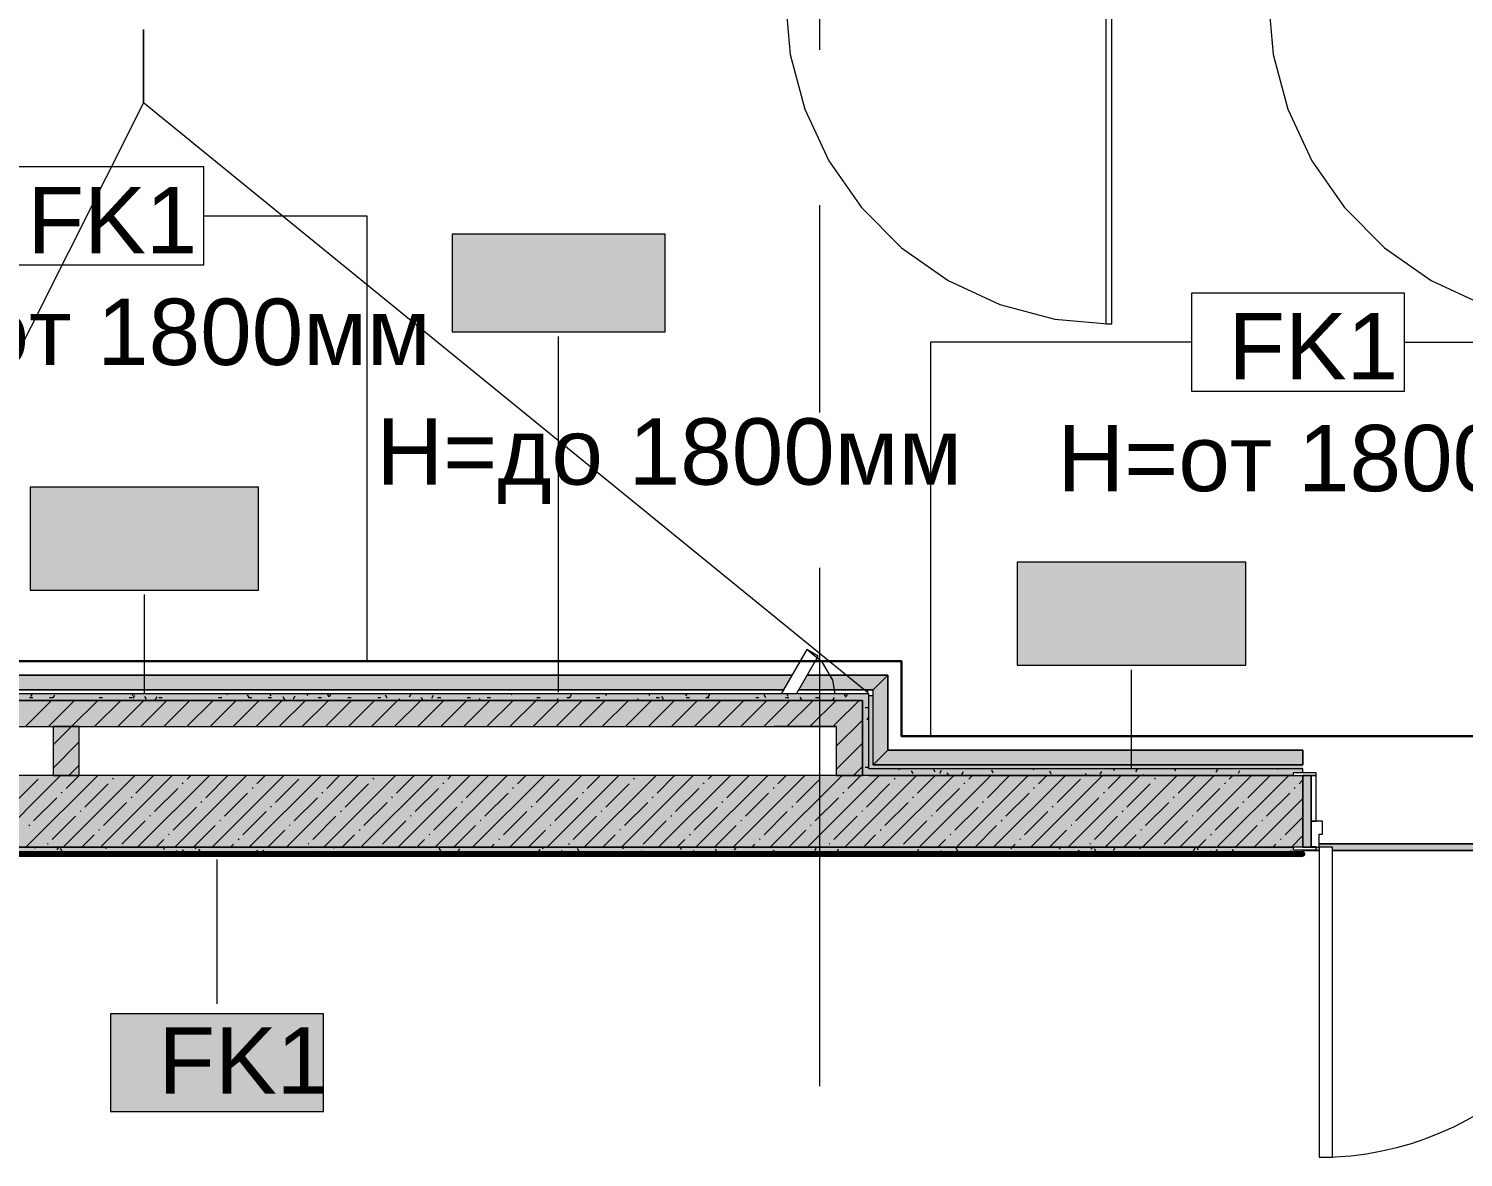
# Model space of a CAD drawing. Header units: millimetres. Extents: x -3817 to 677485, y -22715 to 103890.
# Drawn here: x 665611 to 670007, y 6106 to 9564 of the extents above; entities that cross this region are included whole.
import ezdxf

# ---------------------------------------------------------------- set-up
doc = ezdxf.new("R2010")
doc.units = ezdxf.units.MM
doc.layers.add('PDF _Геометрия', color=7, linetype='Continuous', true_color=0x1d1d1d)
doc.layers.add('PDF _Сплошная заливка', color=7, linetype='Continuous', true_color=0xffffff)
doc.layers.add('PDF _Текст', color=7, linetype='Continuous')
doc.styles.add('PDF GOST-Common', font='arial.ttf')

msp = doc.modelspace()

# ---------------------------------------------------------------- hatches: boundary and pattern name
at = {"layer": 'PDF _Сплошная заливка', "true_color": 0xd7cdc4, "transparency": 33554559}
h = msp.add_hatch(color=254, dxfattribs=at)
h.paths.add_polyline_path([(667905.5, 7538.4), (667924.2, 7538.4), (667950.2, 7583.4), (665213, 7583.4), (665168, 7538.4), (665276.1, 7538.4)], flags=0)
h.paths.add_polyline_path([(667970.4, 7538.4), (668198, 7538.4), (668243, 7583.4), (667996.4, 7583.4)], flags=0)
at = {"layer": 'PDF _Сплошная заливка', "transparency": 33554559}
for points in [[(668165.5, 7505.9), (668185.5, 7505.9), (668185.5, 7525.9), (665155.5, 7525.9), (665155.5, 7505.9), (668145.6, 7505.9)], [(665276.1, 7425.9), (668085.5, 7425.9), (668085.5, 7505.9), (665135.5, 7505.9), (665135.5, 7425.9)], [(668165.5, 7275.9), (668165.5, 7505.9), (668085.5, 7505.9), (668085.5, 7275.9), (668145.6, 7275.9)], [(669515.5, 7055.9), (669540.5, 7055.9), (669540.5, 7275.9), (669515.5, 7275.9), (669515.5, 7060.5)]]:
    msp.add_hatch(color=256, dxfattribs=at).paths.add_polyline_path(points)
h = msp.add_hatch(color=256, dxfattribs=at)
h.paths.add_polyline_path([(664005.5, 7055.9), (669515.5, 7055.9), (669515.5, 7275.9), (664005.5, 7275.9), (664005.5, 7060.5)], flags=0)
h.paths.add_polyline_path([(670595.5, 7055.9), (671405.5, 7055.9), (671405.5, 7275.9), (670565.5, 7275.9), (670565.5, 7055.9)], flags=0)
h = msp.add_hatch(color=256, dxfattribs=at)
h.paths.add_polyline_path([(670595.5, 7275.9), (670875.5, 7275.9), (670875.5, 7295.9), (670565.5, 7295.9), (670565.5, 7283.9), (670595.5, 7283.9), (670595.5, 7277.9)], flags=0)
h.paths.add_polyline_path([(669485.5, 7275.9), (669485.5, 7283.9), (669515.5, 7283.9), (669515.5, 7295.9), (668185.5, 7295.9), (668185.5, 7275.9)], flags=0)
h = msp.add_hatch(color=256, dxfattribs=at)
h.paths.add_polyline_path([(663985.5, 7035.9), (669515.5, 7035.9), (669515.5, 7047.9), (669485.5, 7047.9), (669485.5, 7055.9), (663985.5, 7055.9)], flags=0)
h.paths.add_polyline_path([(671425.5, 7035.9), (671425.5, 7055.9), (670595.5, 7055.9), (670595.5, 7047.9), (670565.5, 7047.9), (670565.5, 7035.9), (671015.1, 7035.9)], flags=0)
at = {"layer": 'PDF _Сплошная заливка', "true_color": 0x494949, "transparency": 33554559}
h = msp.add_hatch(color=251, dxfattribs=at)
h.paths.add_polyline_path([(670505.5, 7045.9), (670505.5, 7065.9), (669565.5, 7065.9), (669565.5, 7055.9), (669605.5, 7055.9), (669605.5, 7045.9)], flags=0)
h.paths.add_polyline_path([(669555.5, 7045.9), (669565.5, 7045.9), (669565.5, 7055.9), (669555.5, 7055.9), (669555.5, 7047.9), (669540.5, 7045.9)], flags=0)

# ---------------------------------------------------------------- linework, layer by layer
at = {"layer": 'PDF _Геометрия', "color": 231, "lineweight": 30, "true_color": 0xff80c0}
msp.add_lwpolyline([(670735.5, 11755.9), (664205.5, 11755.9), (664205.5, 10055.9), (664435.5, 10055.9), (664435.5, 7825.9), (665255.5, 7825.9), (665255.5, 7625.9), (668285.5, 7625.9), (668285.5, 7395.9), (670735.5, 7395.9)], close=True, dxfattribs=at)
at = {"layer": 'PDF _Геометрия', "color": 253, "lineweight": 9, "true_color": 0xaaaaaa}
for points in [[(668035.5, 9499), (668035.5, 11086.5)], [(668035.5, 8387.8), (668035.5, 9022.8)], [(668035.5, 6324), (668035.5, 7911.5)], [(668081.9, 7525.9), (668074.6, 7567.4), (668043.4, 7621.6), (667995.5, 7661.7)]]:
    msp.add_lwpolyline(points, dxfattribs=at)
at = {"layer": 'PDF _Геометрия', "color": 9, "lineweight": 9, "true_color": 0xc0c0c0}
for points in [[(664235.5, 7705.9), (664085.5, 7705.9), (664085.5, 7625.9), (665055.5, 7625.9), (665055.5, 7275.9), (665135.5, 7275.9), (665135.5, 7425.9), (668085.5, 7425.9), (668085.5, 7275.9), (668165.5, 7275.9), (668165.5, 7505.9), (668085.5, 7505.9), (668165.5, 7505.9), (668165.5, 7275.9), (664085.5, 7275.9), (664085.5, 9935.9), (664085.5, 9855.9), (664235.5, 9855.9)], [(665765.5, 7275.9), (665765.5, 7425.9), (665685.5, 7425.9), (665685.5, 7275.9)]]:
    msp.add_lwpolyline(points, close=True, dxfattribs=at)
at = {"layer": 'PDF _Геометрия', "color": 7, "lineweight": 9}
for points in [[(667564.5, 9674.9), (667548.5, 9674.9), (667928.5, 9674.9), (667928.5, 9658.9), (667943.7, 9485.2), (667988.8, 9316.8), (668062.5, 9158.9), (668162.4, 9016.1), (668285.7, 8892.8), (668428.5, 8792.8), (668586.5, 8719.2), (668754.8, 8674), (668928.5, 8658.9), (668912.5, 8658.9), (668912.5, 9658.9), (668928.5, 9658.9), (668928.5, 8658.9)], [(669408.5, 9658.9), (669408.5, 9674.9), (669308.5, 9674.9), (669408.5, 9674.9), (669408.5, 9658.9), (669423.7, 9485.2), (669468.8, 9316.8), (669542.5, 9158.9), (669642.4, 9016.1), (669765.7, 8892.8), (669908.5, 8792.8), (670066.5, 8719.2), (670234.8, 8674), (670408.5, 8658.9), (670392.5, 8658.9), (670392.5, 9658.9), (670408.5, 9658.9), (670408.5, 8658.9)], [(665161, 7741.4), (665962.2, 9335.5), (665962.2, 9561.7), (665962.2, 9337.7), (668181, 7530.6)], [(666147.4, 8990.1), (666647.4, 8990.1), (666647.4, 7625.9)], [(667234.5, 7531.4), (667234.5, 8620.7)], [(669174, 8603.3), (668374, 8603.3), (668374, 7395.9)], [(669827.1, 8603.3), (670735.5, 8603.3)], [(665965.3, 7525.9), (665965.3, 7829.9)], [(665213, 7583.4), (667950.2, 7583.4), (665213, 7583.4), (665213, 7783.4)], [(665168, 7538.4), (667924.2, 7538.4), (665168, 7538.4), (665168, 7738.4)], [(668243, 7353.4), (669515.5, 7353.4), (668243, 7353.4), (668243, 7583.4)], [(668990.1, 7295.9), (668990.1, 7599.9)], [(668181, 7538.4), (668181, 7525.9)], [(668185.5, 7520.9), (668198, 7520.9)], [(668198, 7308.4), (669515.5, 7308.4), (668198, 7308.4), (668198, 7538.4)], [(665155.5, 7505.9), (668085.5, 7505.9), (665155.5, 7505.9), (665135.5, 7505.9)], [(669515.5, 7308.4), (669515.5, 7353.4), (669515.5, 7308.4)], [(668185.5, 7275.9), (669485.5, 7275.9), (668185.5, 7275.9), (668165.5, 7275.9)], [(666187.6, 7018), (666187.6, 6576)]]:
    msp.add_lwpolyline(points, dxfattribs=at)
for points in [[(666147.4, 9140.1), (665494.2, 9140.1), (665494.2, 8840.1), (666147.4, 8840.1)], [(667561.1, 8934.6), (666907.9, 8934.6), (666907.9, 8634.6), (667561.1, 8634.6)], [(669827.1, 8753.3), (669174, 8753.3), (669174, 8453.3), (669827.1, 8453.3)], [(666315.3, 8159.5), (665615.3, 8159.5), (665615.3, 7843.8), (666315.3, 7843.8)], [(669340.1, 7929.5), (668640.1, 7929.5), (668640.1, 7613.8), (669340.1, 7613.8)], [(668243, 7583.4), (668243, 7353.4), (668198, 7308.4), (668198, 7538.4), (667970.4, 7538.4), (668198, 7538.4), (668243, 7583.4), (667996.4, 7583.4)], [(664005.5, 7055.9), (669485.5, 7055.9)], [(669515.5, 7045.9), (669565.5, 7045.9)], [(669565.5, 7065.9), (670505.5, 7065.9)], [(669605.5, 7045.9), (670505.5, 7045.9)], [(666514.2, 6545.9), (665861, 6545.9), (665861, 6245.9), (666514.2, 6245.9)]]:
    msp.add_lwpolyline(points, close=True, dxfattribs=at)
at = {"layer": 'PDF _Геометрия', "color": 231, "lineweight": 70, "true_color": 0xff80c0}
msp.add_lwpolyline([(663984.5, 8475.9), (663984.5, 7035.9), (663984.5, 7034.9), (669515.5, 7034.9), (669515.5, 7035.9), (663985.5, 7035.9), (663985.5, 7055.9)], dxfattribs=at)
at = {"layer": 'PDF _Геометрия', "color": 9, "lineweight": 9, "true_color": 0xc0c0c0}
for points in [[(669515.5, 7283.9), (669515.5, 7295.9), (668185.5, 7295.9), (668185.5, 7505.9), (668185.5, 7525.9), (665155.5, 7525.9), (665155.5, 7705.9), (665155.5, 7725.9), (664403.2, 7725.9)], [(668085.5, 7425.9), (667895.5, 7425.9)], [(669515.5, 7055.9), (669515.5, 7275.9)], [(663985.5, 7055.9), (663985.5, 7035.9), (669515.5, 7035.9), (669515.5, 7047.9)]]:
    msp.add_lwpolyline(points, dxfattribs=at)
at = {"layer": 'PDF _Геометрия', "color": 253, "lineweight": 13, "true_color": 0xaaaaaa}
msp.add_lwpolyline([(667963.2, 7525.9), (668030.1, 7641.7), (667995.5, 7661.7), (667917, 7525.9)], dxfattribs=at)
at = {"layer": 'PDF _Геометрия', "color": 253, "lineweight": 9, "true_color": 0x9b9b9b}
for points in [[(665621.3, 7525.9), (665616.3, 7517.3)], [(665689.4, 7521.9), (665684.3, 7513.2)], [(665930.5, 7520.6), (665927.4, 7525.9)], [(665935.1, 7520.8), (665930.1, 7512.1)], [(665972.1, 7509.4), (665967.1, 7518.1)], [(666219.6, 7525.9), (666217.4, 7522.1)], [(666244.3, 7525.8), (666244.2, 7525.9)], [(666285.9, 7514.6), (666280.9, 7523.3)], [(666353.9, 7518.7), (666349.8, 7525.9)], [(666426.6, 7518.6), (666421.5, 7509.9)], [(666465.9, 7525.9), (666463.2, 7521.1)], [(666531.6, 7515.7), (666526.6, 7524.4)], [(666536.2, 7525.7), (666531.2, 7517)], [(666709.3, 7512.7), (666704.3, 7521.4)], [(666782, 7524.6), (666776.9, 7515.9)], [(666850, 7520.5), (666845, 7511.8)], [(667091.1, 7522), (667088.9, 7525.9)], [(667273.4, 7522.4), (667268.4, 7513.7)], [(667310.6, 7525.9), (667310, 7524.8)], [(667381, 7525.9), (667378.1, 7520.8)], [(667514.6, 7520.1), (667511.2, 7525.9)], [(667556.2, 7508.9), (667551.2, 7517.6)], [(667627.4, 7525.9), (667623.8, 7519.7)], [(667696.9, 7524.3), (667691.8, 7515.6)], [(667828.3, 7525.3), (667828, 7525.9)], [(667870, 7514.1), (667864.9, 7522.8)], [(667938, 7518.2), (667933.6, 7525.9)], [(668115.7, 7515.2), (668110.7, 7523.9)], [(668120.1, 7525.9), (668115.3, 7517.5)], [(665613.5, 7514.7), (665623.5, 7514.7)], [(665674.4, 7514.7), (665684.5, 7514.7)], [(665826.8, 7514.7), (665836.9, 7514.7)], [(665918.3, 7514.7), (665928.3, 7514.7)], [(666003.1, 7516.7), (665998.1, 7508)], [(666009.7, 7514.7), (666019.8, 7514.7)], [(666192.6, 7514.7), (666202.7, 7514.7)], [(666284, 7514.7), (666294.1, 7514.7)], [(666345, 7514.7), (666355.1, 7514.7)], [(666384.9, 7507.5), (666384, 7505.9)], [(666395.6, 7507.5), (666390.5, 7516.2)], [(666497.4, 7514.7), (666507.5, 7514.7)], [(666588.8, 7514.7), (666598.9, 7514.7)], [(666630.7, 7506.4), (666630.4, 7505.9)], [(666680.3, 7514.7), (666690.3, 7514.7)], [(666748.5, 7505.9), (666745.9, 7510.3)], [(666818.9, 7505.9), (666814, 7514.4)], [(666863.2, 7514.7), (666873.2, 7514.7)], [(666954.6, 7514.7), (666964.7, 7514.7)], [(666994.8, 7505.9), (666991.7, 7511.4)], [(667015.6, 7514.7), (667025.6, 7514.7)], [(667168, 7514.7), (667178, 7514.7)], [(667170.8, 7505.9), (667169.4, 7508.4)], [(667231.8, 7511.2), (667228.7, 7505.9)], [(667259.4, 7514.7), (667269.5, 7514.7)], [(667350.8, 7514.7), (667360.9, 7514.7)], [(667477.5, 7510.1), (667475.1, 7505.9)], [(667533.7, 7514.7), (667543.8, 7514.7)], [(667545.6, 7506.1), (667545.5, 7505.9)], [(667625.2, 7514.7), (667635.2, 7514.7)], [(667686.1, 7514.7), (667696.2, 7514.7)], [(667838.5, 7514.7), (667848.6, 7514.7)], [(667930, 7514.7), (667940, 7514.7)], [(667979.6, 7507), (667974.6, 7515.7)], [(668021.4, 7514.7), (668031.5, 7514.7)], [(668078.7, 7515), (668073.6, 7506.3)], [(668173.8, 7484.2), (668183.9, 7484.2)], [(668184.3, 7454.1), (668179.2, 7445.4)], [(668173.8, 7301.3), (668183.9, 7301.3)], [(668279.3, 7292.9), (668277.5, 7295.9)], [(668320.9, 7281.7), (668315.9, 7290.4)], [(668388.9, 7285.8), (668383.9, 7294.5)], [(668406.6, 7290.5), (668401.6, 7281.8)], [(668429.9, 7275.9), (668425.5, 7283.4)], [(668474.6, 7286.4), (668469.6, 7277.7)], [(668566.6, 7282.8), (668561.6, 7291.5)], [(668691.2, 7295.9), (668688.9, 7291.9)], [(668744.3, 7279.8), (668739.3, 7288.5)], [(668781.8, 7275.9), (668780.9, 7277.4)], [(668852.2, 7275.9), (668849, 7281.5)], [(668856.4, 7277.2), (668855.7, 7275.9)], [(668898.1, 7288.3), (668893, 7279.6)], [(668937.6, 7295.9), (668934.7, 7290.8)], [(669007.7, 7295.4), (669002.7, 7286.7)], [(669028.2, 7275.9), (669026.7, 7278.5)], [(669102.2, 7276.1), (669102, 7275.9)], [(669126.1, 7289.1), (669122.2, 7295.9)], [(669253.5, 7294.3), (669248.4, 7285.6)], [(669321.5, 7290.2), (669316.5, 7281.5)], [(669439.9, 7294.3), (669439, 7295.9)], [(665631.5, 7055.9), (665629.3, 7052.2)], [(665671.7, 7054.4), (665670.9, 7055.9)], [(665701.9, 7055.9), (665697.4, 7048.1)], [(665713.3, 7043.3), (665708.3, 7052)], [(665752.8, 7035.9), (665749.9, 7040.8)], [(665796.8, 7037.5), (665795.9, 7035.9)], [(665849.4, 7051.4), (665846.8, 7055.9)], [(666027.1, 7048.4), (666022.8, 7055.9)], [(666068.7, 7037.3), (666063.7, 7046)], [(666084.2, 7047.6), (666079.2, 7038.8)], [(666124.2, 7055.9), (666120.8, 7050)], [(666136.8, 7041.4), (666131.7, 7050.1)], [(666175.1, 7035.9), (666173.4, 7038.9)], [(666314.5, 7038.4), (666309.4, 7047.1)], [(666329.9, 7046.5), (666324.9, 7037.8)], [(666398, 7042.4), (666394.2, 7035.9)], [(666491.9, 7035.9), (666487.1, 7044.1)], [(666546.5, 7055.9), (666544.3, 7051.9)], [(666597.5, 7035.9), (666596.8, 7037)], [(666643.7, 7041.3), (666640.6, 7035.9)], [(666711.7, 7037.2), (666711, 7035.9)], [(666832.3, 7055.8), (666832.3, 7055.9)], [(666874, 7044.7), (666868.9, 7053.4)], [(666931.1, 7051.3), (666926.1, 7042.6)], [(666968.9, 7055.9), (666967.7, 7053.8)], [(667135.2, 7039.1), (667133.3, 7035.9)], [(667176.8, 7050.3), (667171.8, 7041.5)], [(667187.7, 7049.8), (667184.3, 7055.9)], [(667244.9, 7046.2), (667239.8, 7037.5)], [(667255.8, 7053.9), (667254.7, 7055.9)], [(667297.4, 7042.8), (667292.4, 7051.5)], [(667336.6, 7035.9), (667334, 7040.3)], [(667391.2, 7055.9), (667391.1, 7055.7)], [(667433.5, 7050.9), (667430.6, 7055.9)], [(667490.6, 7045.1), (667485.6, 7036.4)], [(667558.6, 7041), (667555.7, 7035.9)], [(667611.2, 7047.9), (667606.6, 7055.9)], [(667652.8, 7036.8), (667647.8, 7045.5)], [(667720.9, 7040.9), (667715.8, 7049.6)], [(667758.9, 7035.9), (667757.5, 7038.4)], [(667778, 7055.1), (667772.9, 7046.4)], [(667898.6, 7037.9), (667893.5, 7046.6)], [(667982.1, 7042.9), (667978, 7035.9)], [(668023.7, 7054), (668018.7, 7045.3)], [(668075.7, 7035.9), (668071.2, 7043.6)], [(668091.7, 7050), (668086.7, 7041.2)], [(668181.3, 7035.9), (668180.9, 7036.5)], [(668337.5, 7048.9), (668332.4, 7040.2)], [(668405.5, 7044.8), (668400.5, 7036.1)], [(668416.4, 7055.3), (668416.1, 7055.9)], [(668458.1, 7044.1), (668453, 7052.9)], [(668623.1, 7055.9), (668619.8, 7050.2)], [(668771.8, 7049.3), (668768.1, 7055.9)], [(668828.9, 7046.7), (668823.9, 7038)], [(668839.9, 7053.4), (668838.4, 7055.9)], [(668869.4, 7055.9), (668865.5, 7049.1)], [(668881.5, 7042.2), (668876.5, 7051)], [(668920.4, 7035.9), (668918.1, 7039.8)], [(668938.6, 7053.7), (668933.6, 7045)], [(669017.6, 7050.4), (669014.4, 7055.9)], [(669184.3, 7052.7), (669179.3, 7043.9)], [(669195.3, 7047.4), (669190.4, 7055.9)], [(669236.9, 7036.3), (669231.9, 7045)], [(669252.4, 7048.6), (669247.3, 7039.9)], [(669304.9, 7040.4), (669299.9, 7049.1)], [(669342.7, 7035.9), (669341.5, 7037.9)], [(669467.8, 7055.9), (669466.7, 7054)], [(669482.6, 7037.4), (669477.6, 7046.1)]]:
    msp.add_lwpolyline(points, dxfattribs=at)
at = {"layer": 'PDF _Геометрия', "lineweight": 9}
for points in [[(665600.7, 7425.9), (665680.7, 7505.9)], [(665671.4, 7425.9), (665751.4, 7505.9)], [(665685.5, 7369.2), (665742.1, 7425.9), (665822.1, 7505.9)], [(665812.8, 7425.9), (665892.8, 7505.9)], [(665883.5, 7425.9), (665963.5, 7505.9)], [(665954.2, 7425.9), (666034.2, 7505.9)], [(666024.9, 7425.9), (666104.9, 7505.9)], [(666095.7, 7425.9), (666175.7, 7505.9)], [(666166.4, 7425.9), (666246.4, 7505.9)], [(666237.1, 7425.9), (666317.1, 7505.9)], [(666307.8, 7425.9), (666387.8, 7505.9)], [(666378.5, 7425.9), (666458.5, 7505.9)], [(666449.2, 7425.9), (666529.2, 7505.9)], [(666519.9, 7425.9), (666599.9, 7505.9)], [(666590.6, 7425.9), (666670.6, 7505.9)], [(666661.3, 7425.9), (666741.3, 7505.9)], [(666732.1, 7425.9), (666812.1, 7505.9)], [(666802.8, 7425.9), (666882.8, 7505.9)], [(666873.5, 7425.9), (666953.5, 7505.9)], [(666944.2, 7425.9), (667024.2, 7505.9)], [(667014.9, 7425.9), (667094.9, 7505.9)], [(667085.6, 7425.9), (667165.6, 7505.9)], [(667156.3, 7425.9), (667236.3, 7505.9)], [(667227, 7425.9), (667307, 7505.9)], [(667297.7, 7425.9), (667377.7, 7505.9)], [(667368.4, 7425.9), (667448.4, 7505.9)], [(667439.2, 7425.9), (667519.2, 7505.9)], [(667509.9, 7425.9), (667589.9, 7505.9)], [(667580.6, 7425.9), (667660.6, 7505.9)], [(667651.3, 7425.9), (667731.3, 7505.9)], [(667722, 7425.9), (667802, 7505.9)], [(667792.7, 7425.9), (667872.7, 7505.9)], [(667863.4, 7425.9), (667943.4, 7505.9)], [(667934.1, 7425.9), (668014.1, 7505.9)], [(668004.8, 7425.9), (668084.8, 7505.9)], [(668075.6, 7425.9), (668085.5, 7435.8), (668155.6, 7505.9)], [(668085.5, 7365.1), (668165.5, 7445.1)], [(665685.5, 7298.5), (665765.5, 7378.5)], [(668085.5, 7294.4), (668165.5, 7374.4)], [(665733.5, 7275.9), (665765.5, 7307.8)], [(668137.7, 7275.9), (668165.5, 7303.6)], [(665488.2, 7055.9), (665708.2, 7275.9)], [(665568.7, 7193.4), (665640, 7264.7)], [(665602.3, 7055.9), (665822.3, 7275.9)], [(665716.3, 7055.9), (665936.3, 7275.9)], [(665725.6, 7236.2), (665765.2, 7275.9)], [(665830.4, 7055.9), (666050.4, 7275.9)], [(665868.1, 7264.7), (665870.5, 7267.1)], [(665939.4, 7221.9), (665993.3, 7275.9)], [(665944.4, 7055.9), (666164.4, 7275.9)], [(666058.5, 7055.9), (666278.5, 7275.9)], [(666096.2, 7264.7), (666107.4, 7275.9)], [(666153.2, 7207.7), (666221.4, 7275.9)], [(666172.5, 7055.9), (666392.5, 7275.9)], [(666286.6, 7055.9), (666506.6, 7275.9)], [(666310.1, 7250.4), (666335.5, 7275.9)], [(666367.1, 7193.4), (666438.4, 7264.7)], [(666400.6, 7055.9), (666620.6, 7275.9)], [(666514.7, 7055.9), (666734.7, 7275.9)], [(666523.9, 7236.2), (666563.6, 7275.9)], [(666628.7, 7055.9), (666848.7, 7275.9)], [(666666.5, 7264.7), (666668.8, 7267.1)], [(666737.7, 7221.9), (666791.7, 7275.9)], [(666742.8, 7055.9), (666962.8, 7275.9)], [(666856.8, 7055.9), (667076.8, 7275.9)], [(666894.6, 7264.7), (666905.7, 7275.9)], [(666951.6, 7207.7), (667019.8, 7275.9)], [(666970.9, 7055.9), (667190.9, 7275.9)], [(667084.9, 7055.9), (667304.9, 7275.9)], [(667108.4, 7250.4), (667133.8, 7275.9)], [(667165.4, 7193.4), (667236.7, 7264.7)], [(667199, 7055.9), (667419, 7275.9)], [(667313, 7055.9), (667533, 7275.9)], [(667322.2, 7236.2), (667361.9, 7275.9)], [(667427.1, 7055.9), (667647.1, 7275.9)], [(667464.8, 7264.7), (667467.2, 7267.1)], [(667536.1, 7221.9), (667590, 7275.9)], [(667541.1, 7055.9), (667761.1, 7275.9)], [(667655.2, 7055.9), (667875.2, 7275.9)], [(667692.9, 7264.7), (667704.1, 7275.9)], [(667749.9, 7207.7), (667818.1, 7275.9)], [(667769.2, 7055.9), (667989.2, 7275.9)], [(667883.3, 7055.9), (668103.3, 7275.9)], [(667906.7, 7250.4), (667932.2, 7275.9)], [(667963.8, 7193.4), (668035.1, 7264.7)], [(667997.3, 7055.9), (668217.3, 7275.9)], [(668111.3, 7055.9), (668331.3, 7275.9)], [(668120.6, 7236.2), (668160.3, 7275.9)], [(668225.4, 7055.9), (668445.4, 7275.9)], [(668263.2, 7264.7), (668265.5, 7267.1)], [(668334.4, 7221.9), (668388.4, 7275.9)], [(668339.4, 7055.9), (668559.4, 7275.9)], [(668453.5, 7055.9), (668673.5, 7275.9)], [(668491.3, 7264.7), (668502.4, 7275.9)], [(668548.3, 7207.7), (668616.5, 7275.9)], [(668567.5, 7055.9), (668787.5, 7275.9)], [(668681.6, 7055.9), (668901.6, 7275.9)], [(668705.1, 7250.4), (668730.5, 7275.9)], [(668762.1, 7193.4), (668833.4, 7264.7)], [(668795.6, 7055.9), (669015.6, 7275.9)], [(668909.7, 7055.9), (669129.7, 7275.9)], [(668918.9, 7236.2), (668958.6, 7275.9)], [(669023.7, 7055.9), (669243.7, 7275.9)], [(669061.5, 7264.7), (669063.9, 7267.1)], [(669132.8, 7221.9), (669186.7, 7275.9)], [(669137.8, 7055.9), (669357.8, 7275.9)], [(669251.8, 7055.9), (669471.8, 7275.9)], [(669289.6, 7264.7), (669300.8, 7275.9)], [(669346.6, 7207.7), (669414.8, 7275.9)], [(669503.4, 7250.4), (669515.5, 7262.5)], [(665711.3, 7221.9), (665713.7, 7224.3)], [(665782.6, 7179.1), (665853.9, 7250.4)], [(665925.1, 7207.7), (665927.5, 7210)], [(665996.4, 7164.9), (666067.7, 7236.2)], [(666082, 7250.4), (666084.3, 7252.8)], [(666210.3, 7150.6), (666281.5, 7221.9)], [(666295.8, 7236.2), (666298.2, 7238.5)], [(666509.6, 7221.9), (666512, 7224.3)], [(666580.9, 7179.1), (666652.2, 7250.4)], [(666723.5, 7207.7), (666725.9, 7210)], [(666794.8, 7164.9), (666866, 7236.2)], [(666880.3, 7250.4), (666882.7, 7252.8)], [(667008.6, 7150.6), (667079.9, 7221.9)], [(667094.1, 7236.2), (667096.5, 7238.5)], [(667308, 7221.9), (667310.4, 7224.3)], [(667379.3, 7179.1), (667450.6, 7250.4)], [(667521.8, 7207.7), (667524.2, 7210)], [(667593.1, 7164.9), (667664.4, 7236.2)], [(667678.6, 7250.4), (667681, 7252.8)], [(667807, 7150.6), (667878.2, 7221.9)], [(667892.5, 7236.2), (667894.9, 7238.5)], [(668106.3, 7221.9), (668108.7, 7224.3)], [(668177.6, 7179.1), (668248.9, 7250.4)], [(668320.2, 7207.7), (668322.5, 7210)], [(668391.5, 7164.9), (668462.7, 7236.2)], [(668477, 7250.4), (668479.4, 7252.8)], [(668605.3, 7150.6), (668676.6, 7221.9)], [(668690.8, 7236.2), (668693.2, 7238.5)], [(668904.7, 7221.9), (668907, 7224.3)], [(668976, 7179.1), (669047.2, 7250.4)], [(669118.5, 7207.7), (669120.9, 7210)], [(669189.8, 7164.9), (669261.1, 7236.2)], [(669275.3, 7250.4), (669277.7, 7252.8)], [(669403.6, 7150.6), (669474.9, 7221.9)], [(669489.2, 7236.2), (669491.6, 7238.5)], [(665625.8, 7136.4), (665697, 7207.7)], [(665768.3, 7164.9), (665770.7, 7167.3)], [(665839.6, 7122.1), (665910.9, 7193.4)], [(666053.4, 7107.9), (666124.7, 7179.1)], [(666139, 7193.4), (666141.4, 7195.8)], [(666352.8, 7179.1), (666355.2, 7181.5)], [(666424.1, 7136.4), (666495.4, 7207.7)], [(666566.7, 7164.9), (666569, 7167.3)], [(666637.9, 7122.1), (666709.2, 7193.4)], [(666851.8, 7107.9), (666923.1, 7179.1)], [(666937.3, 7193.4), (666939.7, 7195.8)], [(667151.2, 7179.1), (667153.5, 7181.5)], [(667222.5, 7136.4), (667293.7, 7207.7)], [(667365, 7164.9), (667367.4, 7167.3)], [(667436.3, 7122.1), (667507.6, 7193.4)], [(667650.1, 7107.9), (667721.4, 7179.1)], [(667735.7, 7193.4), (667738, 7195.8)], [(667949.5, 7179.1), (667951.9, 7181.5)], [(668020.8, 7136.4), (668092.1, 7207.7)], [(668163.4, 7164.9), (668165.7, 7167.3)], [(668234.6, 7122.1), (668305.9, 7193.4)], [(668448.5, 7107.9), (668519.8, 7179.1)], [(668534, 7193.4), (668536.4, 7195.8)], [(668747.9, 7179.1), (668750.2, 7181.5)], [(668819.1, 7136.4), (668890.4, 7207.7)], [(668961.7, 7164.9), (668964.1, 7167.3)], [(669033, 7122.1), (669104.3, 7193.4)], [(669246.8, 7107.9), (669318.1, 7179.1)], [(669332.4, 7193.4), (669334.7, 7195.8)], [(669365.9, 7055.9), (669515.5, 7205.4)], [(665611.5, 7122.1), (665613.9, 7124.5)], [(665682.8, 7079.4), (665754.1, 7150.6)], [(665896.6, 7065.1), (665967.9, 7136.4)], [(665982.2, 7150.6), (665984.5, 7153)], [(666115.5, 7055.9), (666181.8, 7122.1)], [(666196, 7136.4), (666198.4, 7138.7)], [(666267.3, 7093.6), (666338.6, 7164.9)], [(666409.9, 7122.1), (666412.2, 7124.5)], [(666481.1, 7079.4), (666552.4, 7150.6)], [(666695, 7065.1), (666766.3, 7136.4)], [(666780.5, 7150.6), (666782.9, 7153)], [(666913.8, 7055.9), (666980.1, 7122.1)], [(666994.4, 7136.4), (666996.7, 7138.7)], [(667065.6, 7093.6), (667136.9, 7164.9)], [(667208.2, 7122.1), (667210.6, 7124.5)], [(667279.5, 7079.4), (667350.8, 7150.6)], [(667493.3, 7065.1), (667564.6, 7136.4)], [(667578.9, 7150.6), (667581.2, 7153)], [(667712.2, 7055.9), (667778.4, 7122.1)], [(667792.7, 7136.4), (667795.1, 7138.7)], [(667864, 7093.6), (667935.3, 7164.9)], [(668006.5, 7122.1), (668008.9, 7124.5)], [(668077.8, 7079.4), (668149.1, 7150.6)], [(668291.7, 7065.1), (668362.9, 7136.4)], [(668377.2, 7150.6), (668379.6, 7153)], [(668510.5, 7055.9), (668576.8, 7122.1)], [(668591, 7136.4), (668593.4, 7138.7)], [(668662.3, 7093.6), (668733.6, 7164.9)], [(668804.9, 7122.1), (668807.3, 7124.5)], [(668876.2, 7079.4), (668947.4, 7150.6)], [(669090, 7065.1), (669161.3, 7136.4)], [(669175.5, 7150.6), (669177.9, 7153)], [(669308.9, 7055.9), (669375.1, 7122.1)], [(669389.4, 7136.4), (669391.8, 7138.7)], [(669460.7, 7093.6), (669515.5, 7148.4)], [(665773.3, 7055.9), (665811.1, 7093.6)], [(665825.3, 7107.9), (665827.7, 7110.2)], [(666001.4, 7055.9), (666024.9, 7079.4)], [(666039.2, 7093.6), (666041.6, 7096)], [(666253, 7079.4), (666255.4, 7081.7)], [(666343.6, 7055.9), (666395.6, 7107.9)], [(666571.7, 7055.9), (666609.4, 7093.6)], [(666623.7, 7107.9), (666626.1, 7110.2)], [(666799.8, 7055.9), (666823.3, 7079.4)], [(666837.5, 7093.6), (666839.9, 7096)], [(667051.4, 7079.4), (667053.7, 7081.7)], [(667141.9, 7055.9), (667193.9, 7107.9)], [(667370, 7055.9), (667407.8, 7093.6)], [(667422, 7107.9), (667424.4, 7110.2)], [(667598.1, 7055.9), (667621.6, 7079.4)], [(667635.9, 7093.6), (667638.3, 7096)], [(667849.7, 7079.4), (667852.1, 7081.7)], [(667940.3, 7055.9), (667992.3, 7107.9)], [(668168.4, 7055.9), (668206.1, 7093.6)], [(668220.4, 7107.9), (668222.8, 7110.2)], [(668396.5, 7055.9), (668420, 7079.4)], [(668434.2, 7093.6), (668436.6, 7096)], [(668648.1, 7079.4), (668650.4, 7081.7)], [(668738.6, 7055.9), (668790.6, 7107.9)], [(668966.7, 7055.9), (669004.5, 7093.6)], [(669018.7, 7107.9), (669021.1, 7110.2)], [(669194.8, 7055.9), (669218.3, 7079.4)], [(669232.6, 7093.6), (669234.9, 7096)], [(669446.4, 7079.4), (669448.8, 7081.7)], [(669479.9, 7055.9), (669515.5, 7091.4)], [(665668.5, 7065.1), (665670.9, 7067.5)], [(666229.5, 7055.9), (666238.8, 7065.1)], [(666466.9, 7065.1), (666469.2, 7067.5)], [(667027.9, 7055.9), (667037.1, 7065.1)], [(667265.2, 7065.1), (667267.6, 7067.5)], [(667826.2, 7055.9), (667835.5, 7065.1)], [(668063.6, 7065.1), (668065.9, 7067.5)], [(668624.6, 7055.9), (668633.8, 7065.1)], [(668861.9, 7065.1), (668864.3, 7067.5)], [(669422.9, 7055.9), (669432.2, 7065.1)]]:
    msp.add_lwpolyline(points, dxfattribs=at)
at = {"layer": 'PDF _Геометрия', "color": 253, "lineweight": 13, "true_color": 0xaaaaaa}
for points in [[(669555.5, 7283.9), (669485.5, 7283.9), (669485.5, 7275.9), (669555.5, 7275.9)], [(669540.5, 7275.9), (669515.5, 7275.9), (669515.5, 7055.9), (669540.5, 7055.9)], [(669555.5, 7275.9), (669540.5, 7275.9), (669540.5, 7135.9), (669555.5, 7135.9)], [(669565.5, 7055.9), (669565.5, 7095.9), (669575.5, 7095.9), (669575.5, 7135.9), (669540.5, 7135.9), (669540.5, 7055.9)], [(669555.5, 7055.9), (669485.5, 7055.9), (669485.5, 7047.9), (669555.5, 7047.9)], [(669555.5, 7056.9), (669540.5, 7056.9), (669540.5, 7055.9), (669555.5, 7055.9)], [(669565.5, 6105.9), (669605.5, 6105.9), (669605.5, 7055.9), (669565.5, 7055.9)]]:
    msp.add_lwpolyline(points, close=True, dxfattribs=at)
at = {"layer": 'PDF _Геометрия', "color": 253, "lineweight": 9, "true_color": 0xaaaaaa}
msp.add_arc((669565.5, 7055.9), 950, 270, 359.9999, dxfattribs=at)
at = {"layer": 'PDF _Сплошная заливка', "lineweight": 9, "transparency": 33554559}
for points in [[(667561.1, 8934.6), (666907.9, 8934.6), (667561.1, 8634.6), (666907.9, 8634.6)], [(666315.3, 8159.5), (665615.3, 8159.5), (666315.3, 7843.8), (665615.3, 7843.8)], [(669340.1, 7929.5), (668640.1, 7929.5), (669340.1, 7613.8), (668640.1, 7613.8)], [(666514.2, 6545.9), (665861, 6545.9), (666514.2, 6245.9), (665861, 6245.9)]]:
    msp.add_solid(points, dxfattribs=at)
at = {"layer": 'PDF _Сплошная заливка', "color": 254, "lineweight": 35, "true_color": 0xd7cdc4, "transparency": 33554559}
for points in [[(668198, 7308.4), (668243, 7353.4), (668198, 7538.4), (668243, 7583.4)], [(669515.5, 7308.4), (669515.5, 7353.4), (668198, 7308.4), (668243, 7353.4)]]:
    msp.add_solid(points, dxfattribs=at)
at = {"layer": 'PDF _Сплошная заливка', "color": 100, "lineweight": 35, "true_color": 0x00ff40, "transparency": 33554559}
for points in [[(668196.5, 7295.9), (668196.5, 7520.9), (668185.5, 7295.9), (668185.5, 7520.9)], [(669515.5, 7295.9), (669515.5, 7306.9), (668196.5, 7295.9), (668196.5, 7306.9)]]:
    msp.add_solid(points, dxfattribs=at)
at = {"layer": 'PDF _Сплошная заливка', "lineweight": 35, "transparency": 33554559}
for points in [[(668185.5, 7275.9), (668185.5, 7505.9), (668165.5, 7275.9), (668165.5, 7505.9)], [(665685.5, 7275.9), (665765.5, 7275.9), (665685.5, 7425.9), (665765.5, 7425.9)]]:
    msp.add_solid(points, dxfattribs=at)

# ---------------------------------------------------------------- texts
at = {"layer": 'PDF _Текст', "color": 250, "true_color": 0x3c3c3c, "char_height": 203.2, "attachment_point": 4, "style": 'PDF GOST-Common'}
for s, insert in [('FK1', (665607, 8977.5)), ('Н=от 1800мм', (665083.1, 8633.6)), ('FK1', (669286.8, 8590.8)), ('Н=до 1800мм', (666676.2, 8239)), ('Н=от 1800мм', (668762.9, 8246.8))]:
    msp.add_mtext(s, dxfattribs=dict(at, insert=insert))
at = {"layer": 'PDF _Текст', "insert": (666008.1, 6402.5), "char_height": 203.2, "attachment_point": 4, "style": 'PDF GOST-Common'}
msp.add_mtext('FK1', dxfattribs=at)

doc.saveas('drawing.dxf')
